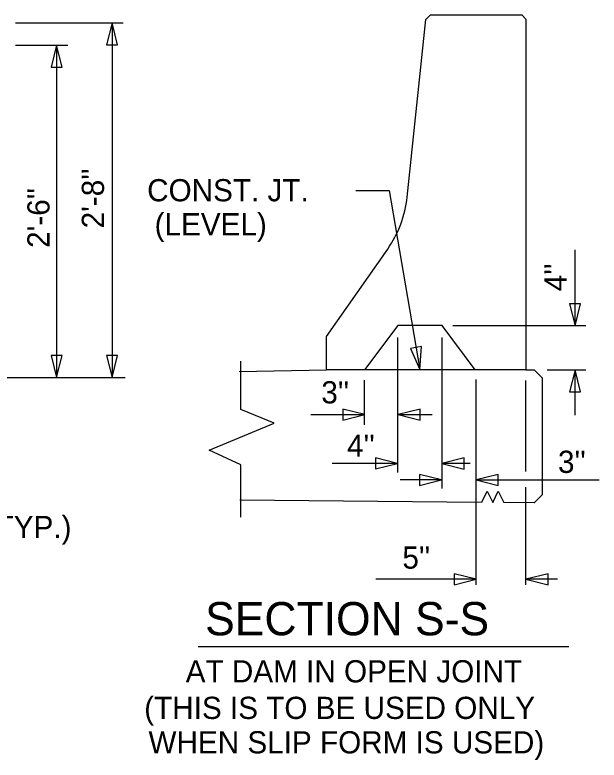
# Model space of a CAD drawing. Extents: x -19.2 to 44, y -3.1 to 35.8.
# Drawn here: x 32.36 to 36.76, y 10.04 to 15.64 of the extents above; entities that cross this region are included whole.
import ezdxf

# ---------------------------------------------------------------- set-up
doc = ezdxf.new("R2010")
doc.units = 0
for name, color, linetype in [('Arrowhead Terminators', 7, 'Continuous'), ('Dimension Lines', 7, 'Continuous'), ('Mis Object Lines', 7, 'Continuous'), ('Text', 7, 'Continuous')]:
    doc.layers.add(name, color=color, linetype=linetype)

msp = doc.modelspace()

# ---------------------------------------------------------------- linework, layer by layer
at = {"layer": 'Arrowhead Terminators'}
for points in [[(33.0941, 15.5804), (33.0526, 15.4141), (33.1357, 15.4141)], [(32.6774, 15.4122), (32.6359, 15.2459), (32.719, 15.2459)], [(36.5764, 13.3027), (36.618, 13.4689), (36.5348, 13.4689)], [(35.4086, 12.975), (35.4215, 13.1459), (35.3396, 13.1318)], [(32.6774, 12.9136), (32.719, 13.0799), (32.6359, 13.0799)], [(33.0941, 12.9136), (33.1357, 13.0799), (33.0526, 13.0799)], [(36.5764, 12.9724), (36.5348, 12.8061), (36.618, 12.8061)], [(34.9957, 12.6354), (34.8295, 12.677), (34.8295, 12.5939)], [(34.9957, 12.6354), (34.8295, 12.677), (34.8295, 12.5939)], [(35.2452, 12.6354), (35.4114, 12.5939), (35.4114, 12.677)], [(35.242, 12.2684), (35.0758, 12.31), (35.0758, 12.2269)], [(35.5757, 12.2678), (35.7419, 12.2262), (35.7419, 12.3093)], [(35.5727, 12.1438), (35.4065, 12.1854), (35.4065, 12.1022)], [(35.8326, 12.1438), (35.9989, 12.1022), (35.9989, 12.1854)], [(35.8326, 11.3974), (35.6664, 11.439), (35.6664, 11.3559)], [(36.2076, 11.3981), (36.3739, 11.3566), (36.3739, 11.4397)]]:
    msp.add_lwpolyline(points, close=True, dxfattribs=at)
at = {"layer": 'Dimension Lines'}
for p, q in [((32.367, 15.5804), (33.179, 15.5804)), ((33.0941, 15.5804), (33.0941, 12.9136)), ((32.367, 15.4129), (32.7605, 15.4129)), ((32.6774, 15.4122), (32.6774, 12.9136)), ((34.9281, 14.3198), (35.1781, 14.3198)), ((35.1781, 14.3198), (35.4086, 12.975)), ((36.5764, 13.3027), (36.5764, 13.8732)), ((35.6567, 13.3055), (36.6576, 13.3055)), ((35.2431, 12.1992), (35.2431, 13.2154)), ((35.5764, 12.079), (35.5764, 13.2154)), ((36.3662, 12.9724), (36.6576, 12.9724)), ((36.5764, 12.6298), (36.5764, 12.9724)), ((29.8446, 12.9136), (33.1932, 12.9136)), ((34.9931, 12.5581), (34.9931, 12.8931)), ((35.8326, 11.3549), (35.8326, 12.9001)), ((36.2076, 12.2085), (36.2076, 12.8924)), ((34.5904, 12.6354), (34.9957, 12.6354)), ((35.2452, 12.6354), (35.5008, 12.6354)), ((35.242, 12.2684), (34.7504, 12.2684)), ((35.7877, 12.2678), (35.5757, 12.2678)), ((35.5727, 12.1438), (35.2611, 12.1438)), ((35.8326, 12.1438), (36.7575, 12.1438)), ((36.2076, 11.3549), (36.2076, 12.0898)), ((35.8326, 11.3974), (35.079, 11.3974)), ((36.4434, 11.3981), (36.2076, 11.3981)), ((33.7431, 10.8926), (36.5295, 10.8926))]:
    msp.add_line(p, q, dxfattribs=at)
at = {"layer": 'Mis Object Lines'}
for p, q in [((35.4539, 15.6041), (35.4889, 15.6391)), ((35.4889, 15.6391), (36.1763, 15.6391)), ((36.1763, 15.6391), (36.2076, 15.6078)), ((35.3134, 14.27), (35.4539, 15.6041)), ((36.2076, 15.6078), (36.2076, 12.9724)), ((34.7076, 13.2226), (35.1673, 13.8794)), ((35.2431, 13.3055), (34.9931, 12.9722)), ((35.5764, 13.3055), (35.2431, 13.3055)), ((35.8264, 12.9722), (35.5764, 13.3055)), ((34.7076, 12.9726), (34.7076, 13.2226)), ((34.0509, 12.958), (34.7076, 12.9717)), ((36.2076, 12.9724), (34.7076, 12.9726)), ((36.2076, 12.9724), (36.2701, 12.9724)), ((36.2701, 12.9724), (36.3326, 12.9099)), ((36.3326, 12.0343), (36.3326, 12.9099)), ((35.8743, 11.9766), (35.9159, 12.0596)), ((35.9159, 12.0589), (35.9576, 11.9752)), ((35.9576, 11.9759), (35.9993, 12.0588)), ((35.9993, 12.0588), (36.0409, 11.9751)), ((35.8735, 11.9752), (34.0541, 11.9916)), ((36.2701, 11.9723), (36.3326, 12.0343)), ((36.2701, 11.9723), (36.0409, 11.9744))]:
    msp.add_line(p, q, dxfattribs=at)
msp.add_lwpolyline([(34.0635, 11.8636), (34.0635, 12.2574), (33.825, 12.3668), (34.3135, 12.571), (34.0635, 12.6741), (34.0635, 13.0378)], dxfattribs=at)
msp.add_arc((34.4847, 14.3573), 0.8333, 325.0087, 353.9889, dxfattribs=at)

# ---------------------------------------------------------------- texts
at = {"layer": 'Text'}
for s, p in [("2'-8''", (33.0336, 14.0349)), ("2'-6''", (32.6241, 13.8882)), ("4''", (36.5124, 13.5621))]:
    msp.add_text(s, height=0.16698, rotation=90, dxfattribs=at).set_placement(p)
for s, height, p in [('CONST. JT.', 0.16693, (33.3582, 14.238)), ('(LEVEL)', 0.16698, (33.4144, 13.9824)), ("3''", 0.16698, (34.6681, 12.7194)), ("4''", 0.16698, (34.8614, 12.3187)), ("3''", 0.16698, (36.4481, 12.197)), ('  (TYP.)', 0.16698, (32.0199, 11.7071)), ("5''", 0.16698, (35.2778, 11.4776)), ('SECTION S-S', 0.25, (33.7942, 10.9766)), ('AT DAM IN OPEN JOINT', 0.166927, (33.6483, 10.6228)), ('(THIS IS TO BE USED ONLY', 0.166927, (33.3362, 10.3479)), ('WHEN SLIP FORM IS USED)', 0.166927, (33.3683, 10.089))]:
    msp.add_text(s, height=height, dxfattribs=at).set_placement(p)

doc.saveas('drawing.dxf')
